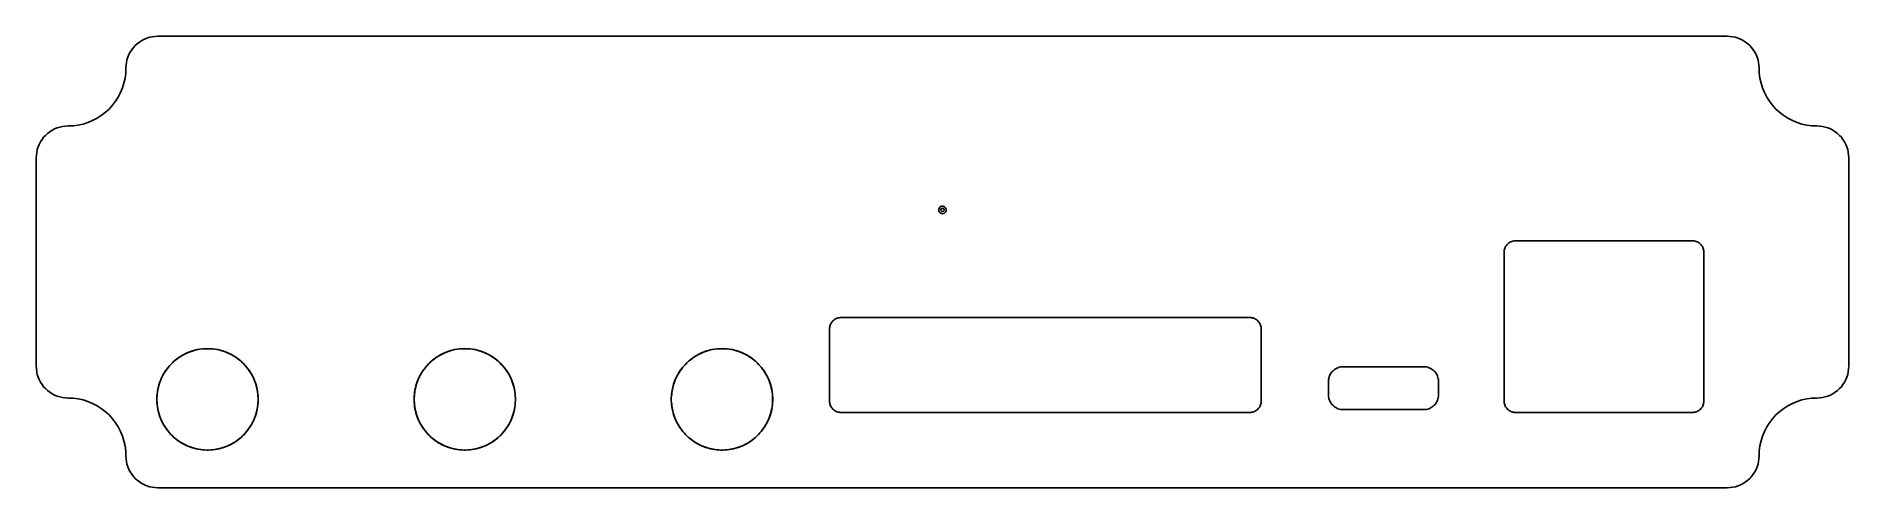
# Model space of a CAD drawing. Header units: millimetres. Extents: x -78 to 78, y -7 to 32.
import ezdxf

# ---------------------------------------------------------------- set-up
doc = ezdxf.new("R2010")
doc.units = ezdxf.units.MM

msp = doc.modelspace()

# ---------------------------------------------------------------- linework, layer by layer
at = {"layer": '16_copper'}
msp.add_lwpolyline([(0.06, 16.68, 1), (-0.06, 17.32), (-0.11, 17.31, 0.876975), (0.02, 16.67)], format="xyb", close=True, dxfattribs=at)
at = {"layer": '1_copper'}
msp.add_lwpolyline([(0.06, 16.68, 1), (-0.06, 17.32), (-0.11, 17.31, 0.876975), (0.02, 16.67)], format="xyb", close=True, dxfattribs=at)
at = {"layer": 'drills_NPTH'}
for centre in [(-63.5, 0.64), (-41.27, 0.64), (-19.05, 0.64)]:
    msp.add_circle(centre, 4.38, dxfattribs=at)
at = {"layer": 'drills_via_1_16'}
msp.add_circle((0, 17), 0.15, dxfattribs=at)
at = {"layer": 'holes'}
for points in [[(48.52, 0.5), (48.52, 0.41), (48.54, 0.33), (48.55, 0.24), (48.58, 0.16), (48.61, 0.08), (48.65, 0), (48.7, -0.07), (48.75, -0.14), (48.81, -0.21), (48.88, -0.27), (48.95, -0.32), (49.02, -0.37), (49.1, -0.41), (49.18, -0.44), (49.26, -0.47), (49.35, -0.48), (49.43, -0.5), (49.52, -0.5), (64.78, -0.5), (64.87, -0.5), (64.95, -0.48), (65.04, -0.47), (65.12, -0.44), (65.2, -0.41), (65.28, -0.37), (65.35, -0.32), (65.42, -0.27), (65.49, -0.21), (65.55, -0.14), (65.6, -0.07), (65.65, 0), (65.69, 0.08), (65.72, 0.16), (65.75, 0.24), (65.76, 0.33), (65.78, 0.41), (65.78, 0.5), (65.78, 13.34), (65.78, 13.43), (65.76, 13.51), (65.75, 13.6), (65.72, 13.68), (65.69, 13.76), (65.65, 13.84), (65.6, 13.91), (65.55, 13.98), (65.49, 14.05), (65.42, 14.11), (65.35, 14.16), (65.28, 14.21), (65.2, 14.25), (65.12, 14.28), (65.04, 14.31), (64.95, 14.32), (64.87, 14.34), (64.78, 14.34), (49.52, 14.34), (49.43, 14.34), (49.35, 14.32), (49.26, 14.31), (49.18, 14.28), (49.1, 14.25), (49.02, 14.21), (48.95, 14.16), (48.88, 14.11), (48.81, 14.05), (48.75, 13.98), (48.7, 13.91), (48.65, 13.84), (48.61, 13.76), (48.58, 13.68), (48.55, 13.6), (48.54, 13.51), (48.52, 13.43), (48.52, 13.34), (48.52, 0.5)], [(-9.76, 0.5), (-9.76, 0.41), (-9.74, 0.33), (-9.73, 0.24), (-9.7, 0.16), (-9.67, 0.08), (-9.63, 0), (-9.58, -0.07), (-9.53, -0.14), (-9.47, -0.21), (-9.4, -0.27), (-9.33, -0.32), (-9.26, -0.37), (-9.18, -0.41), (-9.1, -0.44), (-9.02, -0.47), (-8.93, -0.48), (-8.85, -0.5), (-8.76, -0.5), (26.54, -0.5), (26.63, -0.5), (26.71, -0.48), (26.8, -0.47), (26.88, -0.44), (26.96, -0.41), (27.04, -0.37), (27.11, -0.32), (27.18, -0.27), (27.25, -0.21), (27.31, -0.14), (27.36, -0.07), (27.41, 0), (27.45, 0.08), (27.48, 0.16), (27.51, 0.24), (27.52, 0.33), (27.54, 0.41), (27.54, 0.5), (27.54, 6.7), (27.54, 6.79), (27.52, 6.87), (27.51, 6.96), (27.48, 7.04), (27.45, 7.12), (27.41, 7.2), (27.36, 7.27), (27.31, 7.34), (27.25, 7.41), (27.18, 7.47), (27.11, 7.52), (27.04, 7.57), (26.96, 7.61), (26.88, 7.64), (26.8, 7.67), (26.71, 7.68), (26.63, 7.7), (26.54, 7.7), (-8.76, 7.7), (-8.85, 7.7), (-8.93, 7.68), (-9.02, 7.67), (-9.1, 7.64), (-9.18, 7.61), (-9.26, 7.57), (-9.33, 7.52), (-9.4, 7.47), (-9.47, 7.41), (-9.53, 7.34), (-9.58, 7.27), (-9.63, 7.2), (-9.67, 7.12), (-9.7, 7.04), (-9.73, 6.96), (-9.74, 6.87), (-9.76, 6.79), (-9.76, 6.7), (-9.76, 0.5)], [(-59.12, 0.54), (-59.13, 0.36), (-59.15, 0.18), (-59.17, 0), (-59.2, -0.17), (-59.24, -0.35), (-59.28, -0.53), (-59.33, -0.7), (-59.39, -0.87), (-59.46, -1.04), (-59.53, -1.21), (-59.61, -1.37), (-59.7, -1.53), (-59.79, -1.68), (-59.89, -1.83), (-59.99, -1.98), (-60.1, -2.12), (-60.22, -2.26), (-60.34, -2.39), (-60.47, -2.52), (-60.6, -2.65), (-60.74, -2.76), (-60.88, -2.87), (-61.03, -2.98), (-61.18, -3.08), (-61.34, -3.17), (-61.5, -3.26), (-61.66, -3.34), (-61.83, -3.41), (-61.99, -3.47), (-62.16, -3.53), (-62.34, -3.58), (-62.51, -3.63), (-62.69, -3.67), (-62.87, -3.7), (-63.05, -3.72), (-63.23, -3.73), (-63.41, -3.74), (-63.59, -3.74), (-63.77, -3.73), (-63.95, -3.72), (-64.13, -3.7), (-64.31, -3.67), (-64.49, -3.63), (-64.66, -3.58), (-64.84, -3.53), (-65.01, -3.47), (-65.17, -3.41), (-65.34, -3.34), (-65.5, -3.26), (-65.66, -3.17), (-65.82, -3.08), (-65.97, -2.98), (-66.12, -2.87), (-66.26, -2.76), (-66.4, -2.65), (-66.53, -2.52), (-66.66, -2.39), (-66.78, -2.26), (-66.9, -2.12), (-67.01, -1.98), (-67.11, -1.83), (-67.21, -1.68), (-67.3, -1.53), (-67.39, -1.37), (-67.47, -1.21), (-67.54, -1.04), (-67.61, -0.87), (-67.67, -0.7), (-67.72, -0.53), (-67.76, -0.35), (-67.8, -0.17), (-67.83, 0), (-67.85, 0.18), (-67.87, 0.36), (-67.88, 0.54), (-67.88, 0.73), (-67.87, 0.91), (-67.85, 1.09), (-67.83, 1.27), (-67.8, 1.44), (-67.76, 1.62), (-67.72, 1.8), (-67.67, 1.97), (-67.61, 2.14), (-67.54, 2.31), (-67.47, 2.48), (-67.39, 2.64), (-67.3, 2.8), (-67.21, 2.95), (-67.11, 3.1), (-67.01, 3.25), (-66.9, 3.39), (-66.78, 3.53), (-66.66, 3.66), (-66.53, 3.79), (-66.4, 3.92), (-66.26, 4.03), (-66.12, 4.14), (-65.97, 4.25), (-65.82, 4.35), (-65.66, 4.44), (-65.5, 4.53), (-65.34, 4.61), (-65.17, 4.68), (-65.01, 4.74), (-64.84, 4.8), (-64.66, 4.85), (-64.49, 4.9), (-64.31, 4.94), (-64.13, 4.97), (-63.95, 4.99), (-63.77, 5), (-63.59, 5.01), (-63.41, 5.01), (-63.23, 5), (-63.05, 4.99), (-62.87, 4.97), (-62.69, 4.94), (-62.51, 4.9), (-62.34, 4.85), (-62.16, 4.8), (-61.99, 4.74), (-61.83, 4.68), (-61.66, 4.61), (-61.5, 4.53), (-61.34, 4.44), (-61.18, 4.35), (-61.03, 4.25), (-60.88, 4.14), (-60.74, 4.03), (-60.6, 3.92), (-60.47, 3.79), (-60.34, 3.66), (-60.22, 3.53), (-60.1, 3.39), (-59.99, 3.25), (-59.89, 3.1), (-59.79, 2.95), (-59.7, 2.8), (-59.61, 2.64), (-59.53, 2.48), (-59.46, 2.31), (-59.39, 2.14), (-59.33, 1.97), (-59.28, 1.8), (-59.24, 1.62), (-59.2, 1.44), (-59.17, 1.27), (-59.15, 1.09), (-59.13, 0.91), (-59.12, 0.73), (-59.12, 0.54)], [(-36.9, 0.54), (-36.91, 0.36), (-36.92, 0.18), (-36.94, 0), (-36.97, -0.17), (-37.01, -0.35), (-37.06, -0.53), (-37.11, -0.7), (-37.17, -0.87), (-37.23, -1.04), (-37.3, -1.21), (-37.38, -1.37), (-37.47, -1.53), (-37.56, -1.68), (-37.66, -1.83), (-37.77, -1.98), (-37.88, -2.12), (-37.99, -2.26), (-38.12, -2.39), (-38.25, -2.52), (-38.38, -2.65), (-38.52, -2.76), (-38.66, -2.87), (-38.81, -2.98), (-38.96, -3.08), (-39.11, -3.17), (-39.27, -3.26), (-39.43, -3.34), (-39.6, -3.41), (-39.77, -3.47), (-39.94, -3.53), (-40.11, -3.58), (-40.29, -3.63), (-40.47, -3.67), (-40.64, -3.7), (-40.82, -3.72), (-41, -3.73), (-41.18, -3.74), (-41.37, -3.74), (-41.55, -3.73), (-41.73, -3.72), (-41.91, -3.7), (-42.08, -3.67), (-42.26, -3.63), (-42.44, -3.58), (-42.61, -3.53), (-42.78, -3.47), (-42.95, -3.41), (-43.12, -3.34), (-43.28, -3.26), (-43.44, -3.17), (-43.59, -3.08), (-43.74, -2.98), (-43.89, -2.87), (-44.03, -2.76), (-44.17, -2.65), (-44.3, -2.52), (-44.43, -2.39), (-44.56, -2.26), (-44.67, -2.12), (-44.78, -1.98), (-44.89, -1.83), (-44.99, -1.68), (-45.08, -1.53), (-45.17, -1.37), (-45.25, -1.21), (-45.32, -1.04), (-45.38, -0.87), (-45.44, -0.7), (-45.49, -0.53), (-45.54, -0.35), (-45.58, -0.17), (-45.61, 0), (-45.63, 0.18), (-45.64, 0.36), (-45.65, 0.54), (-45.65, 0.73), (-45.64, 0.91), (-45.63, 1.09), (-45.61, 1.27), (-45.58, 1.44), (-45.54, 1.62), (-45.49, 1.8), (-45.44, 1.97), (-45.38, 2.14), (-45.32, 2.31), (-45.25, 2.48), (-45.17, 2.64), (-45.08, 2.8), (-44.99, 2.95), (-44.89, 3.1), (-44.78, 3.25), (-44.67, 3.39), (-44.56, 3.53), (-44.43, 3.66), (-44.3, 3.79), (-44.17, 3.92), (-44.03, 4.03), (-43.89, 4.14), (-43.74, 4.25), (-43.59, 4.35), (-43.44, 4.44), (-43.28, 4.53), (-43.12, 4.61), (-42.95, 4.68), (-42.78, 4.74), (-42.61, 4.8), (-42.44, 4.85), (-42.26, 4.9), (-42.08, 4.94), (-41.91, 4.97), (-41.73, 4.99), (-41.55, 5), (-41.37, 5.01), (-41.18, 5.01), (-41, 5), (-40.82, 4.99), (-40.64, 4.97), (-40.47, 4.94), (-40.29, 4.9), (-40.11, 4.85), (-39.94, 4.8), (-39.77, 4.74), (-39.6, 4.68), (-39.43, 4.61), (-39.27, 4.53), (-39.11, 4.44), (-38.96, 4.35), (-38.81, 4.25), (-38.66, 4.14), (-38.52, 4.03), (-38.38, 3.92), (-38.25, 3.79), (-38.12, 3.66), (-37.99, 3.53), (-37.88, 3.39), (-37.77, 3.25), (-37.66, 3.1), (-37.56, 2.95), (-37.47, 2.8), (-37.38, 2.64), (-37.3, 2.48), (-37.23, 2.31), (-37.17, 2.14), (-37.11, 1.97), (-37.06, 1.8), (-37.01, 1.62), (-36.97, 1.44), (-36.94, 1.27), (-36.92, 1.09), (-36.91, 0.91), (-36.9, 0.73), (-36.9, 0.54)], [(-14.68, 0.54), (-14.68, 0.36), (-14.7, 0.18), (-14.72, 0), (-14.75, -0.17), (-14.79, -0.35), (-14.83, -0.53), (-14.88, -0.7), (-14.94, -0.87), (-15.01, -1.04), (-15.08, -1.21), (-15.16, -1.37), (-15.25, -1.53), (-15.34, -1.68), (-15.44, -1.83), (-15.54, -1.98), (-15.65, -2.12), (-15.77, -2.26), (-15.89, -2.39), (-16.02, -2.52), (-16.15, -2.65), (-16.29, -2.76), (-16.43, -2.87), (-16.58, -2.98), (-16.73, -3.08), (-16.89, -3.17), (-17.05, -3.26), (-17.21, -3.34), (-17.38, -3.41), (-17.54, -3.47), (-17.71, -3.53), (-17.89, -3.58), (-18.06, -3.63), (-18.24, -3.67), (-18.42, -3.7), (-18.6, -3.72), (-18.78, -3.73), (-18.96, -3.74), (-19.14, -3.74), (-19.32, -3.73), (-19.5, -3.72), (-19.68, -3.7), (-19.86, -3.67), (-20.04, -3.63), (-20.21, -3.58), (-20.39, -3.53), (-20.56, -3.47), (-20.72, -3.41), (-20.89, -3.34), (-21.05, -3.26), (-21.21, -3.17), (-21.37, -3.08), (-21.52, -2.98), (-21.67, -2.87), (-21.81, -2.76), (-21.95, -2.65), (-22.08, -2.52), (-22.21, -2.39), (-22.33, -2.26), (-22.45, -2.12), (-22.56, -1.98), (-22.66, -1.83), (-22.76, -1.68), (-22.85, -1.53), (-22.94, -1.37), (-23.02, -1.21), (-23.09, -1.04), (-23.16, -0.87), (-23.22, -0.7), (-23.27, -0.53), (-23.31, -0.35), (-23.35, -0.17), (-23.38, 0), (-23.4, 0.18), (-23.42, 0.36), (-23.43, 0.54), (-23.43, 0.73), (-23.42, 0.91), (-23.4, 1.09), (-23.38, 1.27), (-23.35, 1.44), (-23.31, 1.62), (-23.27, 1.8), (-23.22, 1.97), (-23.16, 2.14), (-23.09, 2.31), (-23.02, 2.48), (-22.94, 2.64), (-22.85, 2.8), (-22.76, 2.95), (-22.66, 3.1), (-22.56, 3.25), (-22.45, 3.39), (-22.33, 3.53), (-22.21, 3.66), (-22.08, 3.79), (-21.95, 3.92), (-21.81, 4.03), (-21.67, 4.14), (-21.52, 4.25), (-21.37, 4.35), (-21.21, 4.44), (-21.05, 4.53), (-20.89, 4.61), (-20.72, 4.68), (-20.56, 4.74), (-20.39, 4.8), (-20.21, 4.85), (-20.04, 4.9), (-19.86, 4.94), (-19.68, 4.97), (-19.5, 4.99), (-19.32, 5), (-19.14, 5.01), (-18.96, 5.01), (-18.78, 5), (-18.6, 4.99), (-18.42, 4.97), (-18.24, 4.94), (-18.06, 4.9), (-17.89, 4.85), (-17.71, 4.8), (-17.54, 4.74), (-17.38, 4.68), (-17.21, 4.61), (-17.05, 4.53), (-16.89, 4.44), (-16.73, 4.35), (-16.58, 4.25), (-16.43, 4.14), (-16.29, 4.03), (-16.15, 3.92), (-16.02, 3.79), (-15.89, 3.66), (-15.77, 3.53), (-15.65, 3.39), (-15.54, 3.25), (-15.44, 3.1), (-15.34, 2.95), (-15.25, 2.8), (-15.16, 2.64), (-15.08, 2.48), (-15.01, 2.31), (-14.94, 2.14), (-14.88, 1.97), (-14.83, 1.8), (-14.79, 1.62), (-14.75, 1.44), (-14.72, 1.27), (-14.7, 1.09), (-14.68, 0.91), (-14.68, 0.73), (-14.68, 0.54)], [(33.35, 1), (33.35, 0.89), (33.37, 0.78), (33.39, 0.68), (33.43, 0.57), (33.47, 0.47), (33.52, 0.38), (33.58, 0.28), (33.64, 0.2), (33.72, 0.12), (33.8, 0.04), (33.88, -0.02), (33.98, -0.08), (34.07, -0.13), (34.17, -0.17), (34.28, -0.21), (34.38, -0.23), (34.49, -0.25), (34.6, -0.25), (41.6, -0.25), (41.71, -0.25), (41.82, -0.23), (41.92, -0.21), (42.03, -0.17), (42.13, -0.13), (42.23, -0.08), (42.32, -0.02), (42.4, 0.04), (42.48, 0.12), (42.56, 0.2), (42.62, 0.28), (42.68, 0.38), (42.73, 0.47), (42.77, 0.57), (42.81, 0.68), (42.83, 0.78), (42.85, 0.89), (42.85, 1), (42.85, 2.2), (42.85, 2.31), (42.83, 2.42), (42.81, 2.52), (42.77, 2.63), (42.73, 2.73), (42.68, 2.83), (42.62, 2.92), (42.56, 3), (42.48, 3.08), (42.4, 3.16), (42.32, 3.22), (42.23, 3.28), (42.13, 3.33), (42.03, 3.37), (41.92, 3.41), (41.82, 3.43), (41.71, 3.45), (41.6, 3.45), (34.6, 3.45), (34.49, 3.45), (34.38, 3.43), (34.28, 3.41), (34.17, 3.37), (34.07, 3.33), (33.98, 3.28), (33.88, 3.22), (33.8, 3.16), (33.72, 3.08), (33.64, 3), (33.58, 2.92), (33.52, 2.83), (33.47, 2.73), (33.43, 2.63), (33.39, 2.52), (33.37, 2.42), (33.35, 2.31), (33.35, 2.2), (33.35, 1)]]:
    msp.add_lwpolyline(points, close=True, dxfattribs=at)
at = {"layer": 'outline'}
msp.add_lwpolyline([(-78.3, 3.5), (-78.29, 3.26), (-78.26, 3.02), (-78.21, 2.79), (-78.13, 2.56), (-78.04, 2.34), (-77.93, 2.12), (-77.8, 1.92), (-77.66, 1.73), (-77.49, 1.56), (-77.32, 1.39), (-77.13, 1.25), (-76.92, 1.12), (-76.71, 1.01), (-76.49, 0.92), (-76.26, 0.84), (-76.03, 0.79), (-75.79, 0.76), (-75.55, 0.75), (-75.11, 0.73), (-74.68, 0.67), (-74.26, 0.58), (-73.84, 0.45), (-73.44, 0.28), (-73.05, 0.08), (-72.68, -0.15), (-72.34, -0.42), (-72.01, -0.71), (-71.72, -1.04), (-71.45, -1.38), (-71.22, -1.75), (-71.02, -2.14), (-70.85, -2.54), (-70.72, -2.96), (-70.63, -3.38), (-70.57, -3.81), (-70.55, -4.25), (-70.54, -4.49), (-70.51, -4.73), (-70.46, -4.96), (-70.38, -5.19), (-70.29, -5.41), (-70.18, -5.62), (-70.05, -5.83), (-69.91, -6.02), (-69.74, -6.19), (-69.57, -6.36), (-69.38, -6.5), (-69.17, -6.63), (-68.96, -6.74), (-68.74, -6.83), (-68.51, -6.91), (-68.28, -6.96), (-68.04, -6.99), (-67.8, -7), (67.8, -7), (68.04, -6.99), (68.28, -6.96), (68.51, -6.91), (68.74, -6.83), (68.96, -6.74), (69.17, -6.63), (69.38, -6.5), (69.57, -6.36), (69.74, -6.19), (69.91, -6.02), (70.05, -5.83), (70.18, -5.62), (70.29, -5.41), (70.38, -5.19), (70.46, -4.96), (70.51, -4.73), (70.54, -4.49), (70.55, -4.25), (70.57, -3.81), (70.63, -3.38), (70.72, -2.96), (70.85, -2.54), (71.02, -2.14), (71.22, -1.75), (71.45, -1.38), (71.72, -1.04), (72.01, -0.71), (72.34, -0.42), (72.68, -0.15), (73.05, 0.08), (73.44, 0.28), (73.84, 0.45), (74.26, 0.58), (74.68, 0.67), (75.11, 0.73), (75.55, 0.75), (75.79, 0.76), (76.03, 0.79), (76.26, 0.84), (76.49, 0.92), (76.71, 1.01), (76.92, 1.12), (77.13, 1.25), (77.32, 1.39), (77.49, 1.56), (77.66, 1.73), (77.8, 1.92), (77.93, 2.12), (78.04, 2.34), (78.13, 2.56), (78.21, 2.79), (78.26, 3.02), (78.29, 3.26), (78.3, 3.5), (78.3, 21.5), (78.29, 21.74), (78.26, 21.98), (78.21, 22.21), (78.13, 22.44), (78.04, 22.66), (77.93, 22.88), (77.8, 23.08), (77.66, 23.27), (77.49, 23.44), (77.32, 23.61), (77.13, 23.75), (76.92, 23.88), (76.71, 23.99), (76.49, 24.08), (76.26, 24.16), (76.03, 24.21), (75.79, 24.24), (75.55, 24.25), (75.11, 24.27), (74.68, 24.33), (74.26, 24.42), (73.84, 24.55), (73.44, 24.72), (73.05, 24.92), (72.68, 25.15), (72.34, 25.42), (72.01, 25.71), (71.72, 26.04), (71.45, 26.38), (71.22, 26.75), (71.02, 27.14), (70.85, 27.54), (70.72, 27.96), (70.63, 28.38), (70.57, 28.81), (70.55, 29.25), (70.54, 29.49), (70.51, 29.73), (70.46, 29.96), (70.38, 30.19), (70.29, 30.41), (70.18, 30.62), (70.05, 30.83), (69.91, 31.02), (69.74, 31.19), (69.57, 31.36), (69.38, 31.5), (69.17, 31.63), (68.96, 31.74), (68.74, 31.83), (68.51, 31.91), (68.28, 31.96), (68.04, 31.99), (67.8, 32), (-67.8, 32), (-68.04, 31.99), (-68.28, 31.96), (-68.51, 31.91), (-68.74, 31.83), (-68.96, 31.74), (-69.17, 31.63), (-69.38, 31.5), (-69.57, 31.36), (-69.74, 31.19), (-69.91, 31.02), (-70.05, 30.83), (-70.18, 30.62), (-70.29, 30.41), (-70.38, 30.19), (-70.46, 29.96), (-70.51, 29.73), (-70.54, 29.49), (-70.55, 29.25), (-70.57, 28.81), (-70.63, 28.38), (-70.72, 27.96), (-70.85, 27.54), (-71.02, 27.14), (-71.22, 26.75), (-71.45, 26.38), (-71.72, 26.04), (-72.01, 25.71), (-72.34, 25.42), (-72.68, 25.15), (-73.05, 24.92), (-73.44, 24.72), (-73.84, 24.55), (-74.26, 24.42), (-74.68, 24.33), (-75.11, 24.27), (-75.55, 24.25), (-75.79, 24.24), (-76.03, 24.21), (-76.26, 24.16), (-76.49, 24.08), (-76.71, 23.99), (-76.92, 23.88), (-77.13, 23.75), (-77.32, 23.61), (-77.49, 23.44), (-77.66, 23.27), (-77.8, 23.08), (-77.93, 22.88), (-78.04, 22.66), (-78.13, 22.44), (-78.21, 22.21), (-78.26, 21.98), (-78.29, 21.74), (-78.3, 21.5), (-78.3, 3.5)], close=True, dxfattribs=at)

doc.saveas('drawing.dxf')
